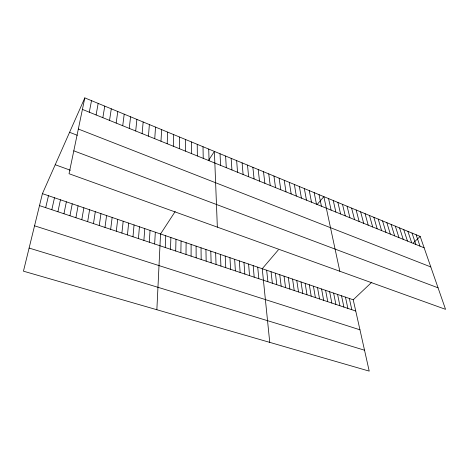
<?xml version="1.0" encoding="UTF-8"?>
<svg xmlns="http://www.w3.org/2000/svg" width="469" height="469" viewBox="0 0 469 469"><rect width="100%" height="100%" fill="white"/><g stroke="black" fill="none" stroke-linecap="round" stroke-linejoin="round"><path stroke-width="0.7" d="M191.094 256.138L191.118 244.419M191.411 153.556L191.428 141.931M186 254.438L186.111 242.713M185.425 151.135L185.566 139.51M180.87 252.727L181.069 240.99M179.393 148.691L179.656 137.071M175.699 251.003L175.992 239.254M170.493 249.268L170.88 237.507M173.307 146.228L173.7 134.609M165.252 247.521L165.727 235.749M167.175 143.743L167.691 132.129M156.863 309.733L160.545 233.978L175.189 211.525M160.984 141.233L161.635 129.626M154.647 243.986L155.321 232.196M149.289 242.203L150.057 230.402M154.747 138.707L155.526 127.105M143.895 240.404L144.763 228.591M148.45 136.157L149.371 124.561M138.455 238.592L139.422 226.767M142.101 133.589L143.156 121.993M132.979 236.763L134.046 224.932M127.462 234.922L128.635 223.086M135.699 130.998L136.895 119.402M121.899 233.07L123.183 221.221M129.245 128.377L130.575 116.793M116.3 231.205L117.69 219.345M110.661 229.323L112.155 217.452M122.726 125.739L124.209 114.16M104.974 227.43L106.58 215.552M116.154 123.077L117.783 111.511M99.246 225.519L100.964 213.635M93.472 223.596L95.307 211.701M109.529 120.392L111.3 108.831M87.662 221.655L89.602 209.754M102.84 117.684L104.763 106.129M81.799 219.703L83.863 207.79M96.092 114.952L98.173 103.409M75.896 217.739L78.077 205.815M69.945 215.752L72.244 203.827M89.286 112.197L91.519 100.659M63.948 213.753L66.375 201.822M84.813 97.886L69.037 173.723L445.55 309.335L420.177 236.435L84.813 97.886L42.427 193.644L23.45 271.176L369.214 371.114L353.227 299.785L42.427 193.644M57.91 211.742L60.454 199.8M51.819 209.713L54.492 197.76M45.686 207.667L48.483 195.708M208.746 160.093L214.397 151.423L217.346 227.143M278.316 249.913L262.241 268.714L269.745 342.364M317.443 204.156L323.862 196.646L339.826 271.252M353.227 299.785L371.806 282.209M413.253 242.995L420.177 236.435M29.107 248.066L364.53 350.214M34.554 225.818L359.958 329.813M39.502 205.604L355.748 311.023M55.225 164.736L70.426 170.253M73.797 150.836L438.058 287.814M69.582 132.299L77.344 135.307M78.335 129.034L430.794 266.931M82.415 109.412L424.14 247.814M416.114 234.758L420.013 246.143M412.017 233.064L415.862 244.46M407.895 231.364L411.682 242.766M403.745 229.646L407.467 241.066M399.565 227.922L403.229 239.348M395.355 226.181L398.961 237.619M391.117 224.434L394.658 235.878M386.855 222.669L390.331 234.119M382.557 220.893L385.969 232.354M378.231 219.105L381.578 230.578M373.875 217.305L377.152 228.784M369.484 215.494L372.697 226.978M365.07 213.671L368.212 225.161M360.62 211.83L363.692 223.332M356.141 209.983L359.143 221.491M351.627 208.119L354.558 219.633M347.083 206.237L349.938 217.763M342.505 204.349L345.29 215.881M337.897 202.444L340.6 213.981M333.254 200.527L335.88 212.07M328.576 198.592L331.126 210.141M349.358 298.466L351.82 309.71M345.46 297.135L347.875 308.397M341.543 295.792L343.9 307.072M319.037 194.653L321.429 206.213M337.598 294.45L339.902 305.741M314.177 192.642L316.481 204.214M333.635 293.096L335.88 304.399M329.643 291.73L331.829 303.05M309.276 190.619L311.504 202.198M325.627 290.358L327.755 301.69M304.346 188.585L306.48 200.163M321.582 288.98L323.657 300.324M317.519 287.591L319.53 298.946M299.369 186.527L301.42 198.111M313.427 286.19L315.379 297.563M294.362 184.458L296.326 196.048M309.306 284.789L311.205 296.173M289.314 182.371L291.19 193.967M305.161 283.37L306.996 294.772M300.992 281.945L302.763 293.36M284.226 180.272L286.008 191.874M296.795 280.515L298.507 291.941M279.102 178.156L280.79 189.757M292.574 279.073L294.221 290.51M288.324 277.619L289.906 289.074M273.937 176.022L275.532 187.629M284.044 276.159L285.562 287.626M268.737 173.87L270.232 185.484M279.741 274.687L281.189 286.166M263.49 171.707L264.891 183.32M275.409 273.21L276.792 284.701M271.047 271.721L272.36 283.223M258.208 169.52L259.509 181.14M266.662 270.22L267.905 281.74M252.879 167.322L254.081 178.941M257.721 267.166L258.824 278.715M247.515 165.106L248.611 176.725M253.166 265.612L254.198 277.173M242.104 162.866L243.1 174.491M248.588 264.047L249.543 275.62M236.652 160.615L237.543 172.24M243.974 262.476L244.853 274.054M239.331 260.887L240.134 272.483M231.153 158.346L231.938 169.971M234.658 259.293L235.385 270.9M225.612 156.054L226.287 167.685M229.951 257.686L230.596 269.306M225.208 256.068L225.777 267.699M220.031 153.75L220.594 165.375M220.442 254.438L220.928 266.081M215.634 252.797L216.045 264.452M208.728 149.078L209.063 160.709M210.798 251.144L211.12 262.81M205.932 249.479L206.167 261.163M203.007 146.715L203.229 158.346M201.025 247.808L201.178 259.498M197.238 144.335L197.343 155.96M196.089 246.119L196.153 257.821"/></g></svg>
